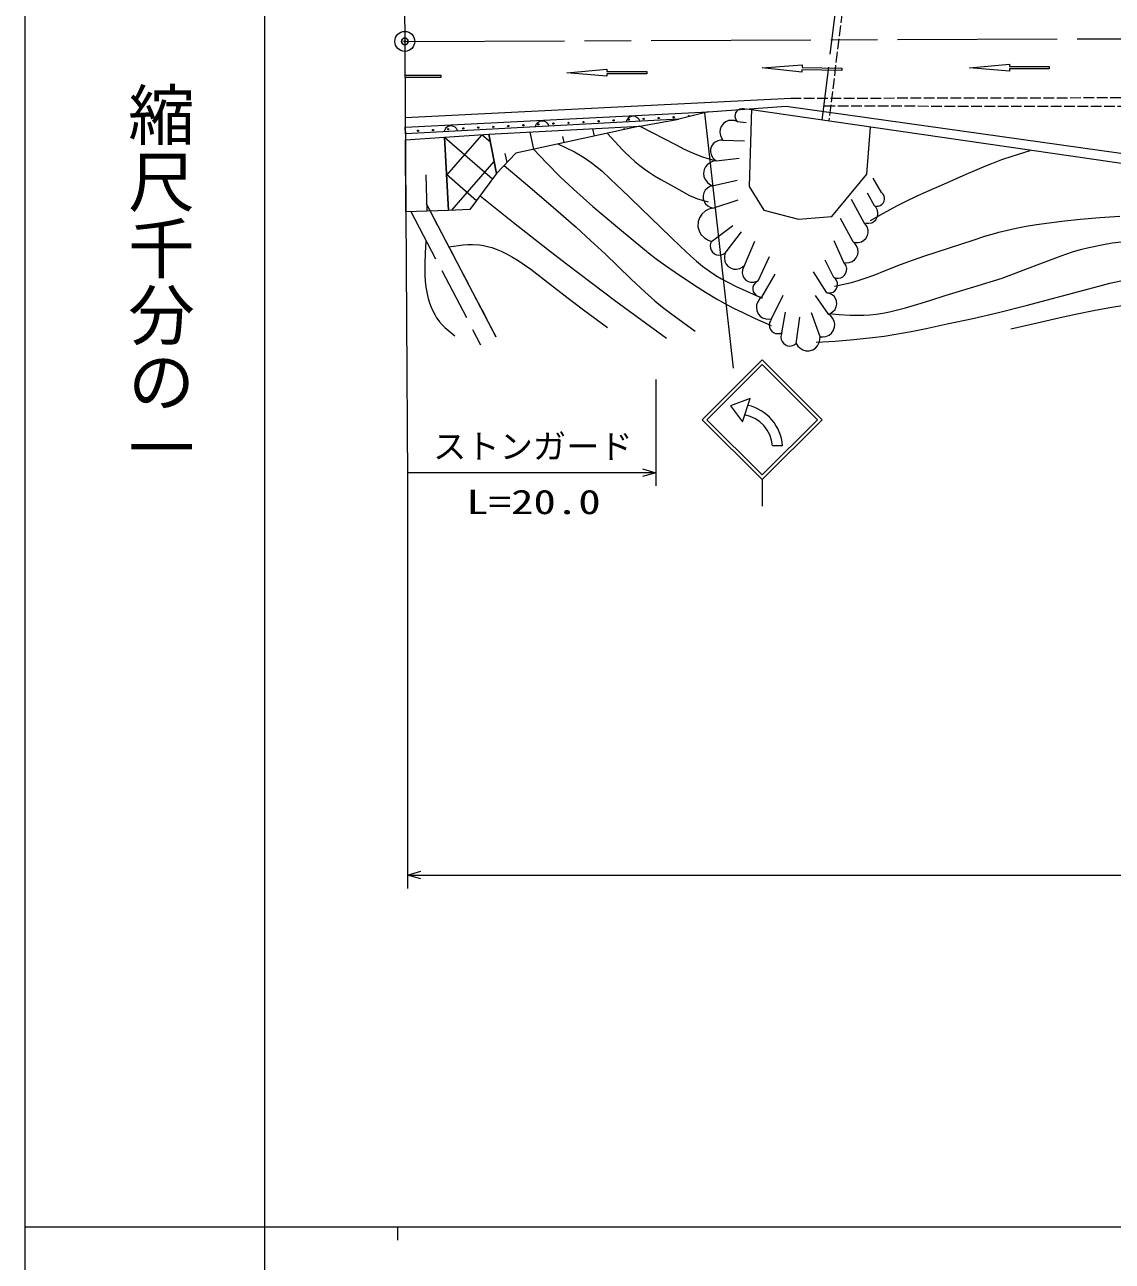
# Model space of a CAD drawing. Units: millimetres, scale not verified. Extents: x -71326 to 568674, y -102781 to 257219.
# Drawn here: x -71326 to 10365, y 79628 to 172491 of the extents above; entities that cross this region are included whole.
import ezdxf
from ezdxf.enums import TextEntityAlignment as Align

# ---------------------------------------------------------------- set-up
doc = ezdxf.new("R2010")
doc.units = ezdxf.units.MM
doc.header["$LTSCALE"] = 1000
doc.header["$PDMODE"] = 32
doc.header["$PDSIZE"] = 500
for name, pattern in [('CHAIN', [18.5, 12, -1.5, 3.5, -1.5]), ('USER1', [1, 0.8, -0.2]), ('USER2', [5, 4, -1])]:
    doc.linetypes.add(name, pattern=pattern)
for name, color, linetype, lineweight in [('M-BGD', 7, 'Continuous', 13), ('M-BMK-LINE', 2, 'CHAIN', 13), ('M-BMK-SRVR', 3, 'Continuous', 13), ('M-STR-HTXT', 7, 'Continuous', 13), ('M-STR-STRC', 7, 'Continuous', 13), ('M-TTL', 2, 'Continuous', 13), ('M-TTL-BAND', 7, 'Continuous', 13)]:
    doc.layers.add(name, color=color, linetype=linetype, lineweight=lineweight)
doc.layers.add('M-OTRS', color=6, linetype='Continuous')
doc.styles.add('@ＭＳ ゴシック', font='')
doc.styles.add('ＭＳ ゴシック', font='')
doc.styles.get('@ＭＳ ゴシック').set_extended_font_data('@MS Gothic')
doc.styles.get('ＭＳ ゴシック').set_extended_font_data('MS Gothic')

# ---------------------------------------------------------------- blocks, each defined once
blk = doc.blocks.new('BUHIN1')
at = {"color": 3, "linetype": 'Continuous', "lineweight": 13}
for radius in [750, 22.5]:
    blk.add_circle((0, 0), radius, dxfattribs=at)
blk = doc.blocks.new('BUHIN13')
at = {"color": 6, "linetype": 'Continuous', "lineweight": 13}
for radius in [50, 1.5]:
    blk.add_circle((0, 0), radius, dxfattribs=at)
blk = doc.blocks.new('BUHIN2')
at = {"color": 7, "linetype": 'Continuous', "lineweight": 13}
blk.add_lwpolyline([(0, 500), (115, 460), (212, 400), (322, 305), (382, 195), (418, 78), (418, -78), (382, -195), (322, -305), (212, -402), (115, -462), (0, -500)], dxfattribs=at)
blk = doc.blocks.new('BUHIN5')
at = {"color": 7, "linetype": 'Continuous', "lineweight": 13}
blk.add_lwpolyline([(0, -1000), (230, -925), (425, -805), (645, -610), (765, -390), (840, -155), (840, 155), (765, 390), (645, 610), (425, 805), (230, 920), (0, 1000)], dxfattribs=at)
blk = doc.blocks.new('BUHIN12')
at = {"color": 7, "linetype": 'Continuous', "lineweight": 13}
blk.add_lwpolyline([(-288, -1000), (0, 0), (285, -1000)], dxfattribs=at)

msp = doc.modelspace()

# ---------------------------------------------------------------- hatches: boundary and pattern name
at = {"layer": 'M-STR-STRC'}
msp.add_hatch(color=256, dxfattribs=at).paths.add_polyline_path([(-16315, 142821), (-16233, 142764), (-16153, 142705), (-16075, 142642)])

# ---------------------------------------------------------------- linework, layer by layer
at = {"layer": 'M-BGD', "linetype": 'USER2'}
for p, q in [((-11426, 165330), (-9564, 180435)), ((-42330, 158463), (-37082, 148460))]:
    msp.add_line(p, q, dxfattribs=at)
at = {"layer": 'M-BGD', "linetype": 'USER1'}
for p, q in [((-9068, 180373), (-10930, 165269)), ((-13792, 166976), (79615, 167143)), ((79558, 166243), (-11445, 166374)), ((-41179, 159067), (-35930, 149064))]:
    msp.add_line(p, q, dxfattribs=at)
at = {"layer": 'M-BGD'}
for p, q in [((-30599, 168891), (-27599, 169161)), ((-27599, 169161), (-27599, 168981)), ((-15940, 169264), (-12934, 169469)), ((-12946, 168929), (-15940, 169264)), ((-12942, 169109), (-12946, 168929)), ((-9943, 169044), (-12942, 169109)), ((-12934, 169469), (-12938, 169289)), ((-12938, 169289), (-9939, 169224)), ((-9939, 169224), (-9943, 169044)), ((-364, 169264), (2636, 169534)), ((2636, 168994), (-364, 169264)), ((2636, 169534), (2636, 169354)), ((2636, 169354), (5636, 169354)), ((5636, 169174), (2636, 169174)), ((2636, 169174), (2636, 168994)), ((5636, 169354), (5636, 169174)), ((-42762, 168709), (-40073, 168709)), ((-40073, 168529), (-42761, 168529)), ((-40073, 168709), (-40073, 168529)), ((-27599, 168621), (-30599, 168891)), ((-27599, 168981), (-24599, 168981)), ((-24599, 168801), (-27599, 168801)), ((-27599, 168801), (-27599, 168621)), ((-24599, 168981), (-24599, 168801)), ((-42742, 165522), (-13792, 166976)), ((-19992, 165944), (-14119, 166365)), ((-14119, 166365), (32723, 159817)), ((-42738, 164799), (-19992, 165944)), ((-22201, 165399), (-42735, 164308)), ((-25131, 164872), (-22201, 165399)), ((-19992, 165944), (-22201, 165399)), ((32577, 158928), (-17079, 166153)), ((-16736, 166177), (-16905, 160346)), ((-42735, 164308), (-42738, 164799)), ((-36455, 164269), (-25131, 164872)), ((-25131, 164872), (-34432, 162849)), ((-33084, 163142), (-33365, 164433)), ((-28539, 164131), (-28660, 164684)), ((-26267, 164625), (-26287, 164717)), ((-17805, 165219), (-17136, 165152)), ((-8078, 161279), (-7799, 164803)), ((-42732, 163844), (-39785, 164037)), ((-42699, 158452), (-42732, 163844)), ((-39785, 164037), (-36455, 164269)), ((-39785, 164037), (-36191, 160910)), ((-39496, 158548), (-39785, 164037)), ((-39785, 164037), (-39496, 158548)), ((-39634, 161164), (-36963, 164233)), ((-36963, 164233), (-36344, 163695)), ((-36455, 164269), (-35887, 161322)), ((-35887, 161322), (-36455, 164269)), ((-30812, 163636), (-30912, 164098)), ((-18876, 163813), (-17270, 163780)), ((-34432, 162849), (-35887, 161322)), ((-35085, 162164), (-35228, 162825)), ((-39250, 158558), (-36061, 162224)), ((-19378, 162274), (-17671, 162474)), ((-41098, 158500), (-41179, 161220)), ((-39639, 161259), (-37380, 159294)), ((-35887, 161322), (-37884, 158610)), ((-19680, 160399), (-17819, 160814)), ((-10709, 158097), (-8078, 161279)), ((-6961, 159897), (-7593, 160961)), ((-16905, 160346), (-15801, 158563)), ((-7497, 158893), (-8030, 159830)), ((-41179, 159067), (-35930, 149064)), ((-19646, 158726), (-17743, 159341)), ((-8266, 157621), (-9212, 159367)), ((-39496, 158548), (-42699, 158452)), ((-37884, 158610), (-39496, 158548)), ((-15801, 158563), (-13213, 157884)), ((-13213, 157884), (-10709, 158097)), ((-9103, 156182), (-10053, 157942)), ((-19746, 156216), (-18143, 157411)), ((-18709, 155345), (-17483, 156926)), ((-17270, 154408), (-16474, 156243)), ((-9806, 154643), (-10523, 156257)), ((-16232, 153270), (-15371, 155075)), ((-10542, 153505), (-11192, 154817)), ((-15964, 152032), (-14951, 153756)), ((-11078, 152367), (-12066, 153943)), ((-15228, 150392), (-14350, 152189)), ((-10944, 150760), (-11937, 152144)), ((-14458, 149354), (-14173, 150910)), ((-13387, 148551), (-13109, 150532)), ((-11580, 149053), (-12220, 150859))]:
    msp.add_line(p, q, dxfattribs=at)
for points in [[(-25131, 164872), (-22389, 163462), (-21784, 163151), (-21172, 162859), (-20488, 162587), (-20024, 162443), (-19543, 162315), (-19378, 162274)], [(-31274, 163536), (-30645, 163245), (-30019, 162934), (-29481, 162629), (-29123, 162397), (-28768, 162143), (-28360, 161823), (-27964, 161487), (-27371, 160946), (-26791, 160389), (-26553, 160158), (-22800, 156543), (-22066, 155829), (-21310, 155124), (-20874, 154742), (-20418, 154370), (-19826, 153935), (-19411, 153663), (-18985, 153407), (-18471, 153125), (-17945, 152860), (-17172, 152500), (-16388, 152157), (-15934, 151963)], [(-27566, 164342), (-27000, 163711), (-26419, 163093), (-26265, 162937), (-25883, 162570), (-25487, 162217), (-25117, 161912), (-24734, 161624), (-24464, 161437), (-24012, 161149), (-23539, 160874), (-22539, 160311), (-21973, 159983), (-21392, 159669), (-21094, 159531), (-20788, 159411), (-19988, 159186)], [(-33111, 163136), (-32111, 162098), (-31098, 161075), (-30116, 160136), (-29389, 159483), (-28642, 158837), (-26790, 157286), (-25633, 156314), (-24465, 155358), (-23889, 154910), (-23188, 154397), (-22474, 153900), (-21013, 152935), (-20193, 152416), (-19363, 151915), (-18738, 151559), (-18076, 151207), (-17396, 150869), (-16462, 150434), (-15262, 149909)], [(-7801, 157787), (-6821, 158346), (-5823, 158891), (-5122, 159248), (-4345, 159614), (-3559, 159962), (-2053, 160612), (-603, 161261), (863, 161896), (1307, 162073), (2074, 162358), (2849, 162624), (4190, 163058)], [(-35321, 161916), (-33378, 160281), (-31440, 158625), (-29916, 157286), (-28818, 156293), (-27727, 155279), (-26765, 154360), (-25761, 153385), (-24745, 152425), (-23989, 151759), (-23418, 151292), (-22826, 150833), (-20963, 149484)], [(-37128, 159637), (-34602, 157627), (-32065, 155633), (-30641, 154535), (-28783, 153130), (-26914, 151740), (-23114, 148959)], [(-10507, 152858), (-9229, 153139), (-8720, 153282), (-8208, 153448), (-7476, 153714), (-6750, 154000), (-5550, 154479), (-4642, 154820), (-3718, 155145), (-95, 156318), (796, 156604), (1693, 156871), (1837, 156910), (2486, 157074), (3148, 157220), (3904, 157365), (4664, 157490), (5616, 157623), (6581, 157737), (7947, 157877), (9431, 158006), (10926, 158115)], [(-41193, 156210), (-41246, 155373), (-41278, 154536), (-41268, 153660), (-41239, 153223), (-41190, 152787), (-41128, 152413), (-41046, 152041), (-41018, 151934), (-40920, 151605), (-40801, 151282), (-40675, 150996), (-40532, 150719), (-40385, 150481), (-40217, 150246), (-40168, 150184), (-39971, 149961), (-39759, 149751), (-39018, 149134)], [(-10949, 150817), (-10139, 150742), (-9331, 150688), (-8833, 150673), (-8338, 150679), (-8298, 150681), (-7844, 150709), (-7382, 150759), (-6872, 150835), (-6364, 150932), (-5761, 151069), (-5160, 151227), (-4252, 151495), (-3346, 151782), (-2183, 152157), (-41, 152806), (2082, 153470), (2948, 153773), (4728, 154466), (6523, 155143), (7376, 155425), (7990, 155601), (8609, 155758), (9696, 155988), (10358, 156102), (11023, 156197)], [(-39464, 155799), (-38393, 155960), (-38044, 155987), (-37684, 155994), (-37167, 155960), (-36863, 155912), (-36561, 155845), (-36235, 155750), (-35905, 155632), (-35543, 155480), (-35181, 155306), (-35092, 155260), (-34678, 155032), (-34268, 154782), (-33785, 154461), (-33314, 154123), (-31841, 152985), (-30605, 152033), (-29349, 151092), (-27540, 149759)], [(-11878, 148650), (-10462, 148738), (-9048, 148845), (-7639, 148993), (-6759, 149113), (-5881, 149254), (-4741, 149461), (-3604, 149688), (-2028, 150022), (-111, 150437), (1809, 150874), (3895, 151393), (9350, 152858), (10174, 153072), (11003, 153267)], [(2755, 149644), (4718, 150114), (6684, 150564), (7719, 150786), (8954, 151032), (10193, 151259), (12187, 151580)]]:
    msp.add_lwpolyline(points, dxfattribs=at)
for centre in [(-27092, 165305), (-25963, 165365), (-24833, 165425), (-23703, 165485), (-22573, 165545), (-41779, 164525), (-40650, 164585), (-39520, 164645), (-38390, 164705), (-37260, 164765), (-36131, 164825), (-35001, 164885), (-33871, 164945), (-32741, 165005), (-31611, 165065), (-30482, 165125), (-29352, 165185), (-28222, 165245)]:
    msp.add_circle(centre, 50, dxfattribs=at)
msp.add_arc((-21443, 165605), 50, 351.9808, 215.75907, dxfattribs=at)
at = {"layer": 'M-BMK-LINE', "linetype": 'Continuous'}
for p, q in [((-43076, 219903), (-42576, 138339)), ((-42576, 138339), (-42576, 107635))]:
    msp.add_line(p, q, dxfattribs=at)
at = {"layer": 'M-BMK-LINE'}
msp.add_line((-42778, 171242), (67892, 171646), dxfattribs=at)
at = {"layer": 'M-OTRS'}
msp.add_point((-42778, 171242), dxfattribs=at)
at = {"layer": 'M-STR-HTXT'}
for p, q in [((-23916, 145851), (-23916, 137851)), ((-23916, 138851), (-42560, 138851)), ((-42576, 108635), (70456, 108635))]:
    msp.add_line(p, q, dxfattribs=at)
at = {"layer": 'M-STR-STRC'}
for p, q in [((-20262, 165877), (-18114, 146698)), ((-20434, 142828), (-15934, 147328)), ((-20081, 142828), (-15934, 146974)), ((-11434, 142827), (-15934, 147328)), ((-11788, 142827), (-15934, 146974)), ((-16841, 144425), (-18311, 143861)), ((-17399, 142677), (-16841, 144425)), ((-18311, 143861), (-17399, 142677)), ((-20434, 142828), (-15934, 138327)), ((-20081, 142828), (-15934, 138681)), ((-15934, 138681), (-11788, 142827)), ((-15934, 138327), (-11434, 142827)), ((-14414, 140874), (-15157, 140873)), ((-15934, 138327), (-15934, 136327))]:
    msp.add_line(p, q, dxfattribs=at)
for radius, start, end in [(2586, 4.73997, 78.83443), (3327, 3.70323, 77.37188)]:
    msp.add_arc((-17734, 140659), radius, start, end, dxfattribs=at)
at = {"layer": 'M-TTL'}
msp.add_line((-71326, 257219), (-71326, -102781), dxfattribs=at)
at = {"layer": 'M-TTL-BAND'}
for p, q in [((-53326, 247219), (-53326, -102781)), ((-71326, 82219), (467674, 82219)), ((-43326, 82219), (-43326, 81219))]:
    msp.add_line(p, q, dxfattribs=at)

# ---------------------------------------------------------------- block references
at = {"layer": 'M-BGD'}
for p, xscale, yscale, rotation in [((-17502, 165681), 0.5528959, 0.5528959, 146.78676), ((-18341, 164516), 0.8836169, 0.8836169, 142.69605), ((-19127, 163043), 0.8096892, 0.8096892, 161.93953), ((-19529, 161336), 0.9491681, 0.9491681, 170.86982), ((-19663, 159563), 0.8369017, 0.8369017, 181.14576), ((-7229, 159395), 0.5689794, 0.5689794, 331.92751), ((-7882, 158257), 0.7433291, 0.7433291, 328.81503), ((-19696, 157471), 1.256105, 1.256105, 177.70939), ((-8685, 156902), 0.832372, 0.832372, 329.82648), ((-19228, 155781), 0.6770831, 0.6770831, 230.01311), ((-9455, 155412), 0.8462194, 0.8462194, 335.46227), ((-17989, 154877), 0.8587031, 0.8587031, 236.92932), ((-16751, 153839), 0.7699775, 0.7699775, 222.35745), ((-10174, 154074), 0.6777032, 0.6777032, 327.09476), ((-16098, 152651), 0.6334914, 0.6334914, 192.20047), ((-10810, 152936), 0.6288325, 0.6288325, 334.79888), ((-11011, 151563), 0.8060493, 0.8060493, 4.76364), ((-15596, 151212), 0.8988568, 0.8988568, 204.17911), ((-11262, 149907), 0.910773, 0.910773, 339.56717), ((-14843, 149873), 0.6459676, 0.6459676, 216.57303), ((-13923, 148953), 0.6693875, 0.6693875, 233.1301), ((-12484, 148802), 0.9378893, 0.9378893, 285.52411)]:
    msp.add_blockref('BUHIN5', p, dxfattribs=dict(at, xscale=xscale, yscale=yscale, rotation=rotation))
at = {"layer": 'M-BGD', "rotation": 93.04001}
for p in [(-32468, 164854), (-25623, 165217), (-39313, 164490)]:
    msp.add_blockref('BUHIN2', p, dxfattribs=at)
at = {"layer": 'M-BMK-SRVR'}
msp.add_blockref('BUHIN1', (-42778, 171242), dxfattribs=at)
at = {"layer": 'M-OTRS'}
msp.add_blockref('BUHIN13', (-42778, 171242), dxfattribs=at)
at = {"layer": 'M-STR-HTXT'}
for p, rotation in [((-23916, 138851), 270), ((-42576, 108635), 90)]:
    msp.add_blockref('BUHIN12', p, dxfattribs=dict(at, rotation=rotation))

# ---------------------------------------------------------------- texts
at = {"layer": 'M-STR-HTXT', "style": 'ＭＳ ゴシック'}
msp.add_text('ストンガード', height=1833, dxfattribs=at).set_placement((-40654, 139358), align=Align.BOTTOM_LEFT)
at = {"layer": 'M-STR-HTXT', "style": 'ＭＳ ゴシック', "width": 1.35}
msp.add_text('L=20.0', height=1833, dxfattribs=at).set_placement((-38162, 135188), align=Align.BOTTOM_LEFT)
at = {"layer": 'M-TTL-BAND', "style": '@ＭＳ ゴシック'}
msp.add_text('縮尺千分の一', height=3666, rotation=270, dxfattribs=at).set_placement((-64049, 168249), align=Align.BOTTOM_LEFT)

doc.saveas('drawing.dxf')
